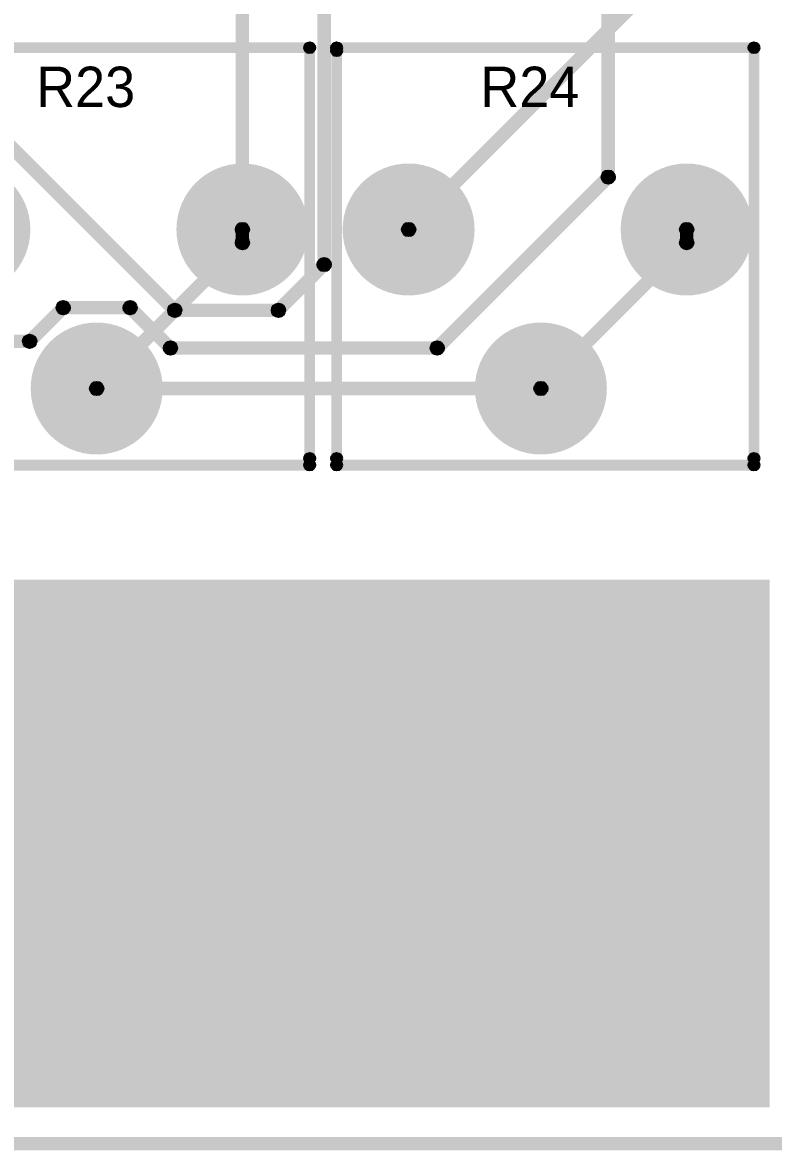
# Model space of a CAD drawing. Header units: millimetres. Extents: x 0 to 137, y 0 to 37.
# Drawn here: x 111.12 to 125.29, y -0.13 to 21.15 of the extents above; entities that cross this region are included whole.
import ezdxf

# ---------------------------------------------------------------- set-up
doc = ezdxf.new("R2010")
doc.units = ezdxf.units.MM
for name, color, linetype in [('BottomLayer', 5, 'Continuous'), ('BottomSolder', 6, 'Continuous'), ('KeepOutLayer', 6, 'Continuous'), ('MultiLayer', 9, 'Continuous'), ('PadHoleLayer', 156, 'Continuous'), ('TopLayer', 1, 'Continuous'), ('TopOverlay', 2, 'Continuous'), ('TopSolder', 216, 'Continuous')]:
    doc.layers.add(name, color=color, linetype=linetype)

# ---------------------------------------------------------------- blocks, each defined once
blk = doc.blocks.new('PCB_3362___NEW_29')
at = {"layer": 'BottomLayer'}
h = blk.add_hatch(color=5, dxfattribs=at)
edge = h.paths.add_edge_path()
edge.add_arc((0, 1.5), 1.143, 0, 360)
h = blk.add_hatch(color=5, dxfattribs=at)
edge = h.paths.add_edge_path()
edge.add_arc((-2.75, -1.5), 1.143, 0, 360)
h = blk.add_hatch(color=5, dxfattribs=at)
edge = h.paths.add_edge_path()
edge.add_arc((2.496, -1.5), 1.143, 0, 360)
at = {"layer": 'BottomSolder'}
h = blk.add_hatch(color=6, dxfattribs=at)
edge = h.paths.add_edge_path()
edge.add_arc((0, 1.5), 1.245, 0, 360)
h = blk.add_hatch(color=6, dxfattribs=at)
edge = h.paths.add_edge_path()
edge.add_arc((-2.75, -1.5), 1.245, 0, 360)
h = blk.add_hatch(color=6, dxfattribs=at)
edge = h.paths.add_edge_path()
edge.add_arc((2.496, -1.5), 1.245, 0, 360)
at = {"layer": 'MultiLayer'}
h = blk.add_hatch(color=9, dxfattribs=at)
edge = h.paths.add_edge_path()
edge.add_arc((0, 1.5), 1.143, 0, 360)
h = blk.add_hatch(color=9, dxfattribs=at)
edge = h.paths.add_edge_path()
edge.add_arc((-2.75, -1.5), 1.143, 0, 360)
h = blk.add_hatch(color=9, dxfattribs=at)
edge = h.paths.add_edge_path()
edge.add_arc((2.496, -1.5), 1.143, 0, 360)
at = {"layer": 'PadHoleLayer'}
h = blk.add_hatch(color=156, dxfattribs=at)
edge = h.paths.add_edge_path()
edge.add_arc((0, 1.5), 0.635, 0, 360)
h = blk.add_hatch(color=156, dxfattribs=at)
edge = h.paths.add_edge_path()
edge.add_arc((-2.75, -1.5), 0.635, 0, 360)
h = blk.add_hatch(color=156, dxfattribs=at)
edge = h.paths.add_edge_path()
edge.add_arc((2.496, -1.5), 0.635, 0, 360)
at = {"layer": 'TopLayer'}
h = blk.add_hatch(color=1, dxfattribs=at)
edge = h.paths.add_edge_path()
edge.add_arc((0, 1.5), 1.143, 0, 360)
h = blk.add_hatch(color=1, dxfattribs=at)
edge = h.paths.add_edge_path()
edge.add_arc((-2.75, -1.5), 1.143, 0, 360)
h = blk.add_hatch(color=1, dxfattribs=at)
edge = h.paths.add_edge_path()
edge.add_arc((2.496, -1.5), 1.143, 0, 360)
at = {"layer": 'TopOverlay'}
h = blk.add_hatch(color=2, dxfattribs=at)
edge = h.paths.add_edge_path()
edge.add_arc((-4.02, 2.945), 0.102, 0, 360)
for points in [[(3.854, 3.047), (3.854, 2.843), (-4.02, 2.843), (-4.02, 3.047)], [(-4.122, 2.818), (-3.918, 2.818), (-3.918, -4.929), (-4.122, -4.929)], [(3.752, 2.818), (3.956, 2.818), (3.956, -4.873), (3.752, -4.873)], [(3.854, -4.827), (3.854, -5.031), (-4.02, -5.031), (-4.02, -4.827)]]:
    blk.add_hatch(color=2, dxfattribs=at).paths.add_polyline_path(points)
h = blk.add_hatch(color=2, dxfattribs=at)
edge = h.paths.add_edge_path()
edge.add_arc((3.854, 2.945), 0.102, 0, 360)
h = blk.add_hatch(color=2, dxfattribs=at)
edge = h.paths.add_edge_path()
edge.add_arc((-4.02, 2.818), 0.102, 0, 360)
h = blk.add_hatch(color=2, dxfattribs=at)
edge = h.paths.add_edge_path()
edge.add_arc((3.854, 2.818), 0.102, 0, 360)
h = blk.add_hatch(color=2, dxfattribs=at)
edge = h.paths.add_edge_path()
edge.add_arc((-4.02, -4.929), 0.102, 0, 360)
h = blk.add_hatch(color=2, dxfattribs=at)
edge = h.paths.add_edge_path()
edge.add_arc((-4.02, -4.929), 0.102, 0, 360)
h = blk.add_hatch(color=2, dxfattribs=at)
edge = h.paths.add_edge_path()
edge.add_arc((3.854, -4.873), 0.102, 0, 360)
h = blk.add_hatch(color=2, dxfattribs=at)
edge = h.paths.add_edge_path()
edge.add_arc((3.854, -4.929), 0.102, 0, 360)
at = {"layer": 'TopSolder'}
h = blk.add_hatch(color=216, dxfattribs=at)
edge = h.paths.add_edge_path()
edge.add_arc((0, 1.5), 1.245, 0, 360)
h = blk.add_hatch(color=216, dxfattribs=at)
edge = h.paths.add_edge_path()
edge.add_arc((-2.75, -1.5), 1.245, 0, 360)
h = blk.add_hatch(color=216, dxfattribs=at)
edge = h.paths.add_edge_path()
edge.add_arc((2.496, -1.5), 1.245, 0, 360)
at = {"layer": 'TopOverlay'}
for centre in [(-4.02, 2.945), (3.854, 2.945), (-4.02, 2.818), (3.854, 2.818), (-4.02, -4.929), (-4.02, -4.929), (3.854, -4.873), (3.854, -4.929)]:
    blk.add_circle(centre, 0.102, dxfattribs=at)
blk = doc.blocks.new('PCB_3362___NEW_30')
at = {"layer": 'BottomLayer'}
h = blk.add_hatch(color=5, dxfattribs=at)
edge = h.paths.add_edge_path()
edge.add_arc((0, 1.5), 1.143, 0, 360)
h = blk.add_hatch(color=5, dxfattribs=at)
edge = h.paths.add_edge_path()
edge.add_arc((-2.75, -1.5), 1.143, 0, 360)
h = blk.add_hatch(color=5, dxfattribs=at)
edge = h.paths.add_edge_path()
edge.add_arc((2.496, -1.5), 1.143, 0, 360)
at = {"layer": 'BottomSolder'}
h = blk.add_hatch(color=6, dxfattribs=at)
edge = h.paths.add_edge_path()
edge.add_arc((0, 1.5), 1.245, 0, 360)
h = blk.add_hatch(color=6, dxfattribs=at)
edge = h.paths.add_edge_path()
edge.add_arc((-2.75, -1.5), 1.245, 0, 360)
h = blk.add_hatch(color=6, dxfattribs=at)
edge = h.paths.add_edge_path()
edge.add_arc((2.496, -1.5), 1.245, 0, 360)
at = {"layer": 'MultiLayer'}
h = blk.add_hatch(color=9, dxfattribs=at)
edge = h.paths.add_edge_path()
edge.add_arc((0, 1.5), 1.143, 0, 360)
h = blk.add_hatch(color=9, dxfattribs=at)
edge = h.paths.add_edge_path()
edge.add_arc((-2.75, -1.5), 1.143, 0, 360)
h = blk.add_hatch(color=9, dxfattribs=at)
edge = h.paths.add_edge_path()
edge.add_arc((2.496, -1.5), 1.143, 0, 360)
at = {"layer": 'PadHoleLayer'}
h = blk.add_hatch(color=156, dxfattribs=at)
edge = h.paths.add_edge_path()
edge.add_arc((0, 1.5), 0.635, 0, 360)
h = blk.add_hatch(color=156, dxfattribs=at)
edge = h.paths.add_edge_path()
edge.add_arc((-2.75, -1.5), 0.635, 0, 360)
h = blk.add_hatch(color=156, dxfattribs=at)
edge = h.paths.add_edge_path()
edge.add_arc((2.496, -1.5), 0.635, 0, 360)
at = {"layer": 'TopLayer'}
h = blk.add_hatch(color=1, dxfattribs=at)
edge = h.paths.add_edge_path()
edge.add_arc((0, 1.5), 1.143, 0, 360)
h = blk.add_hatch(color=1, dxfattribs=at)
edge = h.paths.add_edge_path()
edge.add_arc((-2.75, -1.5), 1.143, 0, 360)
h = blk.add_hatch(color=1, dxfattribs=at)
edge = h.paths.add_edge_path()
edge.add_arc((2.496, -1.5), 1.143, 0, 360)
at = {"layer": 'TopOverlay'}
h = blk.add_hatch(color=2, dxfattribs=at)
edge = h.paths.add_edge_path()
edge.add_arc((-4.02, 2.945), 0.102, 0, 360)
for points in [[(3.854, 3.047), (3.854, 2.843), (-4.02, 2.843), (-4.02, 3.047)], [(-4.122, 2.818), (-3.918, 2.818), (-3.918, -4.929), (-4.122, -4.929)], [(3.752, 2.818), (3.956, 2.818), (3.956, -4.873), (3.752, -4.873)], [(3.854, -4.827), (3.854, -5.031), (-4.02, -5.031), (-4.02, -4.827)]]:
    blk.add_hatch(color=2, dxfattribs=at).paths.add_polyline_path(points)
h = blk.add_hatch(color=2, dxfattribs=at)
edge = h.paths.add_edge_path()
edge.add_arc((3.854, 2.945), 0.102, 0, 360)
h = blk.add_hatch(color=2, dxfattribs=at)
edge = h.paths.add_edge_path()
edge.add_arc((-4.02, 2.818), 0.102, 0, 360)
h = blk.add_hatch(color=2, dxfattribs=at)
edge = h.paths.add_edge_path()
edge.add_arc((3.854, 2.818), 0.102, 0, 360)
h = blk.add_hatch(color=2, dxfattribs=at)
edge = h.paths.add_edge_path()
edge.add_arc((-4.02, -4.929), 0.102, 0, 360)
h = blk.add_hatch(color=2, dxfattribs=at)
edge = h.paths.add_edge_path()
edge.add_arc((-4.02, -4.929), 0.102, 0, 360)
h = blk.add_hatch(color=2, dxfattribs=at)
edge = h.paths.add_edge_path()
edge.add_arc((3.854, -4.873), 0.102, 0, 360)
h = blk.add_hatch(color=2, dxfattribs=at)
edge = h.paths.add_edge_path()
edge.add_arc((3.854, -4.929), 0.102, 0, 360)
at = {"layer": 'TopSolder'}
h = blk.add_hatch(color=216, dxfattribs=at)
edge = h.paths.add_edge_path()
edge.add_arc((0, 1.5), 1.245, 0, 360)
h = blk.add_hatch(color=216, dxfattribs=at)
edge = h.paths.add_edge_path()
edge.add_arc((-2.75, -1.5), 1.245, 0, 360)
h = blk.add_hatch(color=216, dxfattribs=at)
edge = h.paths.add_edge_path()
edge.add_arc((2.496, -1.5), 1.245, 0, 360)
at = {"layer": 'TopOverlay'}
for centre in [(-4.02, 2.945), (3.854, 2.945), (-4.02, 2.818), (3.854, 2.818), (-4.02, -4.929), (-4.02, -4.929), (3.854, -4.873), (3.854, -4.929)]:
    blk.add_circle(centre, 0.102, dxfattribs=at)

msp = doc.modelspace()

# ---------------------------------------------------------------- hatches: boundary and pattern name
at = {"layer": 'BottomLayer'}
for points in [[(122.301, 18.237), (122.047, 18.237), (122.047, 33.528), (122.301, 33.528)], [(116.942, 16.586), (116.688, 16.586), (116.688, 23.095), (116.942, 23.095)], [(115.399, 17.248), (115.145, 17.248), (115.145, 22.345), (115.399, 22.345)], [(110.781, 18.757), (110.961, 18.937), (114.085, 15.812), (113.905, 15.633)], [(119.038, 14.922), (118.858, 15.101), (122.084, 18.327), (122.264, 18.147)], [(116.041, 15.633), (115.861, 15.812), (116.725, 16.676), (116.904, 16.496)], [(111.347, 15.049), (111.167, 15.228), (111.801, 15.862), (111.981, 15.682)], [(111.891, 15.645), (111.891, 15.899), (113.153, 15.899), (113.153, 15.645)], [(113.063, 15.682), (113.243, 15.862), (114.004, 15.101), (113.824, 14.922)], [(113.995, 15.596), (113.995, 15.85), (115.951, 15.85), (115.951, 15.596)], [(103.099, 15.011), (103.099, 15.265), (111.257, 15.265), (111.257, 15.011)], [(113.914, 14.884), (113.914, 15.138), (118.948, 15.138), (118.948, 14.884)], [(112.522, 14.121), (112.522, 14.375), (120.904, 14.375), (120.904, 14.121)]]:
    msp.add_hatch(color=5, dxfattribs=at).paths.add_polyline_path(points)
h = msp.add_hatch(color=5, dxfattribs=at)
edge = h.paths.add_edge_path()
edge.add_arc((122.174, 18.237), 0.127, 0, 360)
h = msp.add_hatch(color=5, dxfattribs=at)
edge = h.paths.add_edge_path()
edge.add_arc((122.174, 18.237), 0.127, 0, 360)
h = msp.add_hatch(color=5, dxfattribs=at)
edge = h.paths.add_edge_path()
edge.add_arc((115.272, 17.248), 0.127, 0, 360)
h = msp.add_hatch(color=5, dxfattribs=at)
edge = h.paths.add_edge_path()
edge.add_arc((116.815, 16.586), 0.127, 0, 360)
h = msp.add_hatch(color=5, dxfattribs=at)
edge = h.paths.add_edge_path()
edge.add_arc((116.815, 16.586), 0.127, 0, 360)
h = msp.add_hatch(color=5, dxfattribs=at)
edge = h.paths.add_edge_path()
edge.add_arc((111.891, 15.772), 0.127, 0, 360)
h = msp.add_hatch(color=5, dxfattribs=at)
edge = h.paths.add_edge_path()
edge.add_arc((111.891, 15.772), 0.127, 0, 360)
h = msp.add_hatch(color=5, dxfattribs=at)
edge = h.paths.add_edge_path()
edge.add_arc((113.153, 15.772), 0.127, 0, 360)
h = msp.add_hatch(color=5, dxfattribs=at)
edge = h.paths.add_edge_path()
edge.add_arc((113.153, 15.772), 0.127, 0, 360)
h = msp.add_hatch(color=5, dxfattribs=at)
edge = h.paths.add_edge_path()
edge.add_arc((113.995, 15.723), 0.127, 0, 360)
h = msp.add_hatch(color=5, dxfattribs=at)
edge = h.paths.add_edge_path()
edge.add_arc((113.995, 15.723), 0.127, 0, 360)
h = msp.add_hatch(color=5, dxfattribs=at)
edge = h.paths.add_edge_path()
edge.add_arc((115.951, 15.723), 0.127, 0, 360)
h = msp.add_hatch(color=5, dxfattribs=at)
edge = h.paths.add_edge_path()
edge.add_arc((115.951, 15.723), 0.127, 0, 360)
h = msp.add_hatch(color=5, dxfattribs=at)
edge = h.paths.add_edge_path()
edge.add_arc((111.257, 15.138), 0.127, 0, 360)
h = msp.add_hatch(color=5, dxfattribs=at)
edge = h.paths.add_edge_path()
edge.add_arc((111.257, 15.138), 0.127, 0, 360)
h = msp.add_hatch(color=5, dxfattribs=at)
edge = h.paths.add_edge_path()
edge.add_arc((113.914, 15.011), 0.127, 0, 360)
h = msp.add_hatch(color=5, dxfattribs=at)
edge = h.paths.add_edge_path()
edge.add_arc((113.914, 15.011), 0.127, 0, 360)
h = msp.add_hatch(color=5, dxfattribs=at)
edge = h.paths.add_edge_path()
edge.add_arc((118.948, 15.011), 0.127, 0, 360)
h = msp.add_hatch(color=5, dxfattribs=at)
edge = h.paths.add_edge_path()
edge.add_arc((118.948, 15.011), 0.127, 0, 360)
h = msp.add_hatch(color=5, dxfattribs=at)
edge = h.paths.add_edge_path()
edge.add_arc((112.522, 14.248), 0.127, 0, 360)
h = msp.add_hatch(color=5, dxfattribs=at)
edge = h.paths.add_edge_path()
edge.add_arc((120.904, 14.248), 0.127, 0, 360)
at = {"layer": 'KeepOutLayer'}
msp.add_hatch(color=6, dxfattribs=at).paths.add_polyline_path([(3.81, -0.127), (3.81, 0.127), (132.588, 0.127), (132.588, -0.127)])
at = {"layer": 'TopLayer'}
for points in [[(118.498, 17.158), (118.318, 17.338), (124.726, 23.745), (124.905, 23.566)], [(115.399, 16.998), (115.145, 16.998), (115.145, 17.248), (115.399, 17.248)], [(123.781, 16.998), (123.527, 16.998), (123.527, 17.248), (123.781, 17.248)], [(112.612, 14.158), (112.432, 14.338), (115.182, 17.088), (115.362, 16.908)], [(120.994, 14.158), (120.814, 14.338), (123.564, 17.088), (123.744, 16.908)]]:
    msp.add_hatch(color=1, dxfattribs=at).paths.add_polyline_path(points)
h = msp.add_hatch(color=1, dxfattribs=at)
edge = h.paths.add_edge_path()
edge.add_arc((115.272, 17.248), 0.127, 0, 360)
h = msp.add_hatch(color=1, dxfattribs=at)
edge = h.paths.add_edge_path()
edge.add_arc((118.408, 17.248), 0.127, 0, 360)
h = msp.add_hatch(color=1, dxfattribs=at)
edge = h.paths.add_edge_path()
edge.add_arc((123.654, 17.248), 0.127, 0, 360)
h = msp.add_hatch(color=1, dxfattribs=at)
edge = h.paths.add_edge_path()
edge.add_arc((115.272, 16.998), 0.127, 0, 360)
h = msp.add_hatch(color=1, dxfattribs=at)
edge = h.paths.add_edge_path()
edge.add_arc((115.272, 16.998), 0.127, 0, 360)
h = msp.add_hatch(color=1, dxfattribs=at)
edge = h.paths.add_edge_path()
edge.add_arc((123.654, 16.998), 0.127, 0, 360)
h = msp.add_hatch(color=1, dxfattribs=at)
edge = h.paths.add_edge_path()
edge.add_arc((123.654, 16.998), 0.127, 0, 360)
h = msp.add_hatch(color=1, dxfattribs=at)
edge = h.paths.add_edge_path()
edge.add_arc((112.522, 14.248), 0.127, 0, 360)
h = msp.add_hatch(color=1, dxfattribs=at)
edge = h.paths.add_edge_path()
edge.add_arc((120.904, 14.248), 0.127, 0, 360)
at = {"layer": 'TopOverlay'}
msp.add_hatch(color=2, dxfattribs=at).paths.add_polyline_path([(105.283, 0.686), (125.222, 0.686), (125.222, 10.643), (105.283, 10.643)])

# ---------------------------------------------------------------- linework, layer by layer
at = {"layer": 'BottomLayer'}
for centre in [(122.174, 18.237), (122.174, 18.237), (115.272, 17.248), (116.815, 16.586), (116.815, 16.586), (111.891, 15.772), (111.891, 15.772), (113.153, 15.772), (113.153, 15.772), (113.995, 15.723), (113.995, 15.723), (115.951, 15.723), (115.951, 15.723), (111.257, 15.138), (111.257, 15.138), (113.914, 15.011), (113.914, 15.011), (118.948, 15.011), (118.948, 15.011), (112.522, 14.248), (120.904, 14.248)]:
    msp.add_circle(centre, 0.127, dxfattribs=at)
at = {"layer": 'TopLayer'}
for centre in [(115.272, 17.248), (118.408, 17.248), (123.654, 17.248), (115.272, 16.998), (115.272, 16.998), (123.654, 16.998), (123.654, 16.998), (112.522, 14.248), (120.904, 14.248)]:
    msp.add_circle(centre, 0.127, dxfattribs=at)

# ---------------------------------------------------------------- block references
at = {"rotation": 180}
for name, p in [('PCB_3362___NEW_30', (112.522, 15.748)), ('PCB_3362___NEW_29', (120.904, 15.748))]:
    msp.add_blockref(name, p, dxfattribs=at)

# ---------------------------------------------------------------- texts
at = {"layer": 'TopOverlay'}
for s, p in [('R23', (111.379, 19.558)), ('R24', (119.761, 19.558))]:
    msp.add_text(s, height=0.762, dxfattribs=at).set_placement(p)

doc.saveas('drawing.dxf')
